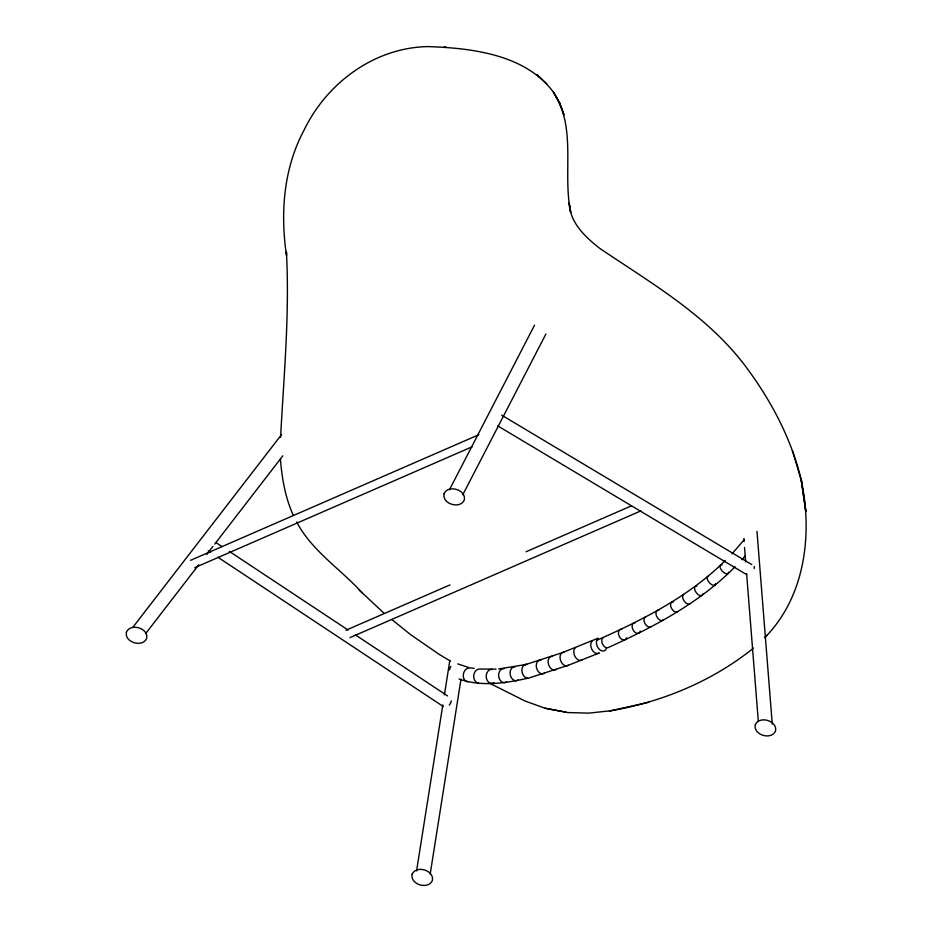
<?xml version="1.0" encoding="UTF-8"?>
<svg xmlns="http://www.w3.org/2000/svg" width="932" height="932" viewBox="0 0 932 932"><rect width="100%" height="100%" fill="white"/><g stroke="black" fill="none" stroke-linecap="round" stroke-linejoin="round"><path stroke-width="1.4" d="M280.602 437.259C283.841 375.549 289.747 313.851 286.404 251.966L286.59 254.587M416.569 870.942L442.817 704.872M444.401 694.853L449.83 660.497M430.211 873.913L460.99 679.207M449.457 489.754L534.549 325.175M462.808 494.741L545.907 334.017M132.996 627.131L281.604 434.522M145.707 633.539L198.784 564.745M206.753 554.423L212.939 546.397M214.71 544.102L282.827 455.818M766.162 636.09L767.397 634.902C805.516 594.022 812.459 533.057 801.287 480.248L805.819 511.33L801.287 480.248M731.981 553.923L744.528 539.313M741.814 559.771L745.484 555.507M725.317 560.493C689.342 596.34 643.395 619.477 597.54 639.981M735.045 566.831C699.582 602.853 654.287 626.619 608.736 647.321A5.662 3.775 65.7 0 1 602.864 644.688A5.662 3.775 65.7 0 1 603.144 637.535M764.403 637.709L767.397 634.902M753.452 648.008L752.171 649.196C711.396 681.502 662.046 701.936 610.938 710.732L588.733 713.131L567.53 712.537L545.022 708.227L525.229 701.097L489.172 683.016M190.571 560.318L478.838 434.72M194.706 567.681L472.291 446.731M345.877 630.277L449.981 584.912M526.044 551.767L631.477 505.831M350.013 637.628L640.948 510.864M524.157 665.029L561.903 652.831L598.088 638.21A7.072 4.718 66.5 0 0 598.705 648.672A7.072 4.718 66.5 0 0 606.441 648.241M498.678 668.966L526.72 664.376A7.083 5.126 75.8 0 0 522.165 672.601A7.083 5.126 75.8 0 0 530.098 677.622L568.438 665.238L599.288 652.959A7.072 4.73 67.2 0 1 592.018 649.651A7.072 4.73 67.2 0 1 592.484 640.657M609.446 711.069L648.882 702.262M527.535 678.286C505.26 683.284 481.017 686.861 459.022 678.985M478.629 683.156A7.083 5.522 -86 0 1 473.736 675.583A7.083 5.522 -86 0 1 479.829 669.048L495.999 669.129M792.433 450.564L801.473 480.959C791.851 440.16 772.162 402.473 747.429 368.851L747.184 368.536C709.019 316.391 652.307 283.911 599.812 248.401C585.249 236.984 569.825 222.725 569.231 202.792L570.71 212.403C562.322 172.851 577.036 127.894 553.457 92.221C525.427 54.324 471.592 48.056 427.893 46.6L426.472 46.623C373.814 48.254 327.214 82.913 304.403 129.397L303.797 130.62C283.433 169.007 280.229 213.335 286.543 255.683M444.308 46.67L445.682 46.682M474.167 668.407L469.926 667.918A7.083 5.604 -77.6 0 0 463.344 674.395A7.083 5.604 -77.6 0 0 467.946 681.933M545.022 708.227L566.248 712.164M457.752 663.887L468.575 667.475M501.672 415.159L751.798 564.594M497.793 425.924L746.672 574.613M450.203 660.974L439.007 654.252L410.441 634.517L391.836 619.524M215.956 542.54L222.026 546.548M229.295 551.371L348.137 630.067M355.407 634.89L447.558 695.924M208.151 550.789L210.574 552.396M217.855 557.208L443.387 706.584M358.738 589.595L384.17 613.361M538.521 76.133L537.275 74.956L546.921 84.031M362.501 593.288C341.042 569.219 311.87 551.15 296.691 521.955M293.382 515.536C285.378 497.979 281.988 478.617 280.45 459.499M563.72 113.972L559.386 102.625L553.457 92.221L559.864 103.592L559.386 102.625L564.046 114.846M756.982 531.38L772.267 724.176M743.841 538.754L744.074 541.655M744.528 547.445L745.682 561.949M746.602 573.541L758.322 721.403M626.572 637.733A5.662 3.74 64.6 0 1 622.087 639.492A5.662 3.74 64.6 0 1 618.44 633.236A5.662 3.74 64.6 0 1 621.644 629.298M640.261 631.139A5.662 3.67 63.4 0 1 635.869 632.851A5.662 3.67 63.4 0 1 632.141 626.63A5.662 3.67 63.4 0 1 635.24 622.751M651.107 626.665A5.662 3.588 61.9 0 1 645.259 624.032A5.662 3.588 61.9 0 1 645.189 617.066M663.106 620.13A5.662 3.518 60.9 0 1 656.582 616.18A5.662 3.518 60.9 0 1 658.889 610.145M677.82 611.742A5.662 3.378 58.5 0 1 671.273 607.804A5.662 3.378 58.5 0 1 673.323 601.921M690.006 603.726A5.662 3.215 56 0 1 684.204 601.058A5.662 3.215 56 0 1 683.494 594.465M702.856 593.847A5.662 3.052 53.3 0 1 696.286 592.729A5.662 3.052 53.3 0 1 696.95 586.007M715.625 583.583A5.662 2.854 49.9 0 1 710.137 583.49A5.662 2.854 49.9 0 1 707.784 576.302M728.544 572.213A5.662 2.633 47.4 0 1 725.061 573.297A5.662 2.633 47.4 0 1 720.238 567.844A5.662 2.633 47.4 0 1 722.055 564.862M582.267 659.844A7.072 4.765 68.3 0 1 575.021 656.524A7.072 4.765 68.3 0 1 575.603 647.484M568.438 665.238A7.072 4.846 69.7 0 1 560.458 660.229A7.072 4.846 69.7 0 1 564.338 652.214M556.474 669.421A7.072 4.928 71.3 0 1 548.505 664.411A7.072 4.928 71.3 0 1 552.594 656.326M544.579 673.288A7.072 4.998 72.7 0 1 536.611 668.279A7.072 4.998 72.7 0 1 540.851 660.147M518.192 680.092A7.072 5.254 79.3 0 1 510.282 675.071A7.072 5.254 79.3 0 1 515.198 666.764M506.624 682.061A7.083 5.347 83.5 0 1 498.783 677.016A7.083 5.347 83.5 0 1 504.049 668.663M494.042 682.795A7.083 5.429 89 0 1 486.306 677.739A7.083 5.429 89 0 1 491.98 669.362M449.515 669.817A7.072 5.615 -71.7 0 1 450.89 666.427M451.286 700.852A5.662 3.134 -56.5 0 1 449.247 705.081M754.116 566.435A5.662 2.889 -59.1 0 1 754.221 568.59M126.437 632.129C124.189 642.358 142.526 647.903 146.627 638.455C148.899 628.191 130.538 622.669 126.437 632.129M444.075 493.727C441.826 503.956 460.163 509.501 464.276 500.065C466.536 489.789 448.175 484.267 444.075 493.727M412.142 874.263C409.894 884.491 428.231 890.037 432.332 880.589C434.603 870.325 416.243 864.791 412.142 874.263M755.293 724.747C753.044 734.975 771.381 740.521 775.494 731.072C777.766 720.809 759.405 715.275 755.293 724.747"/></g></svg>
